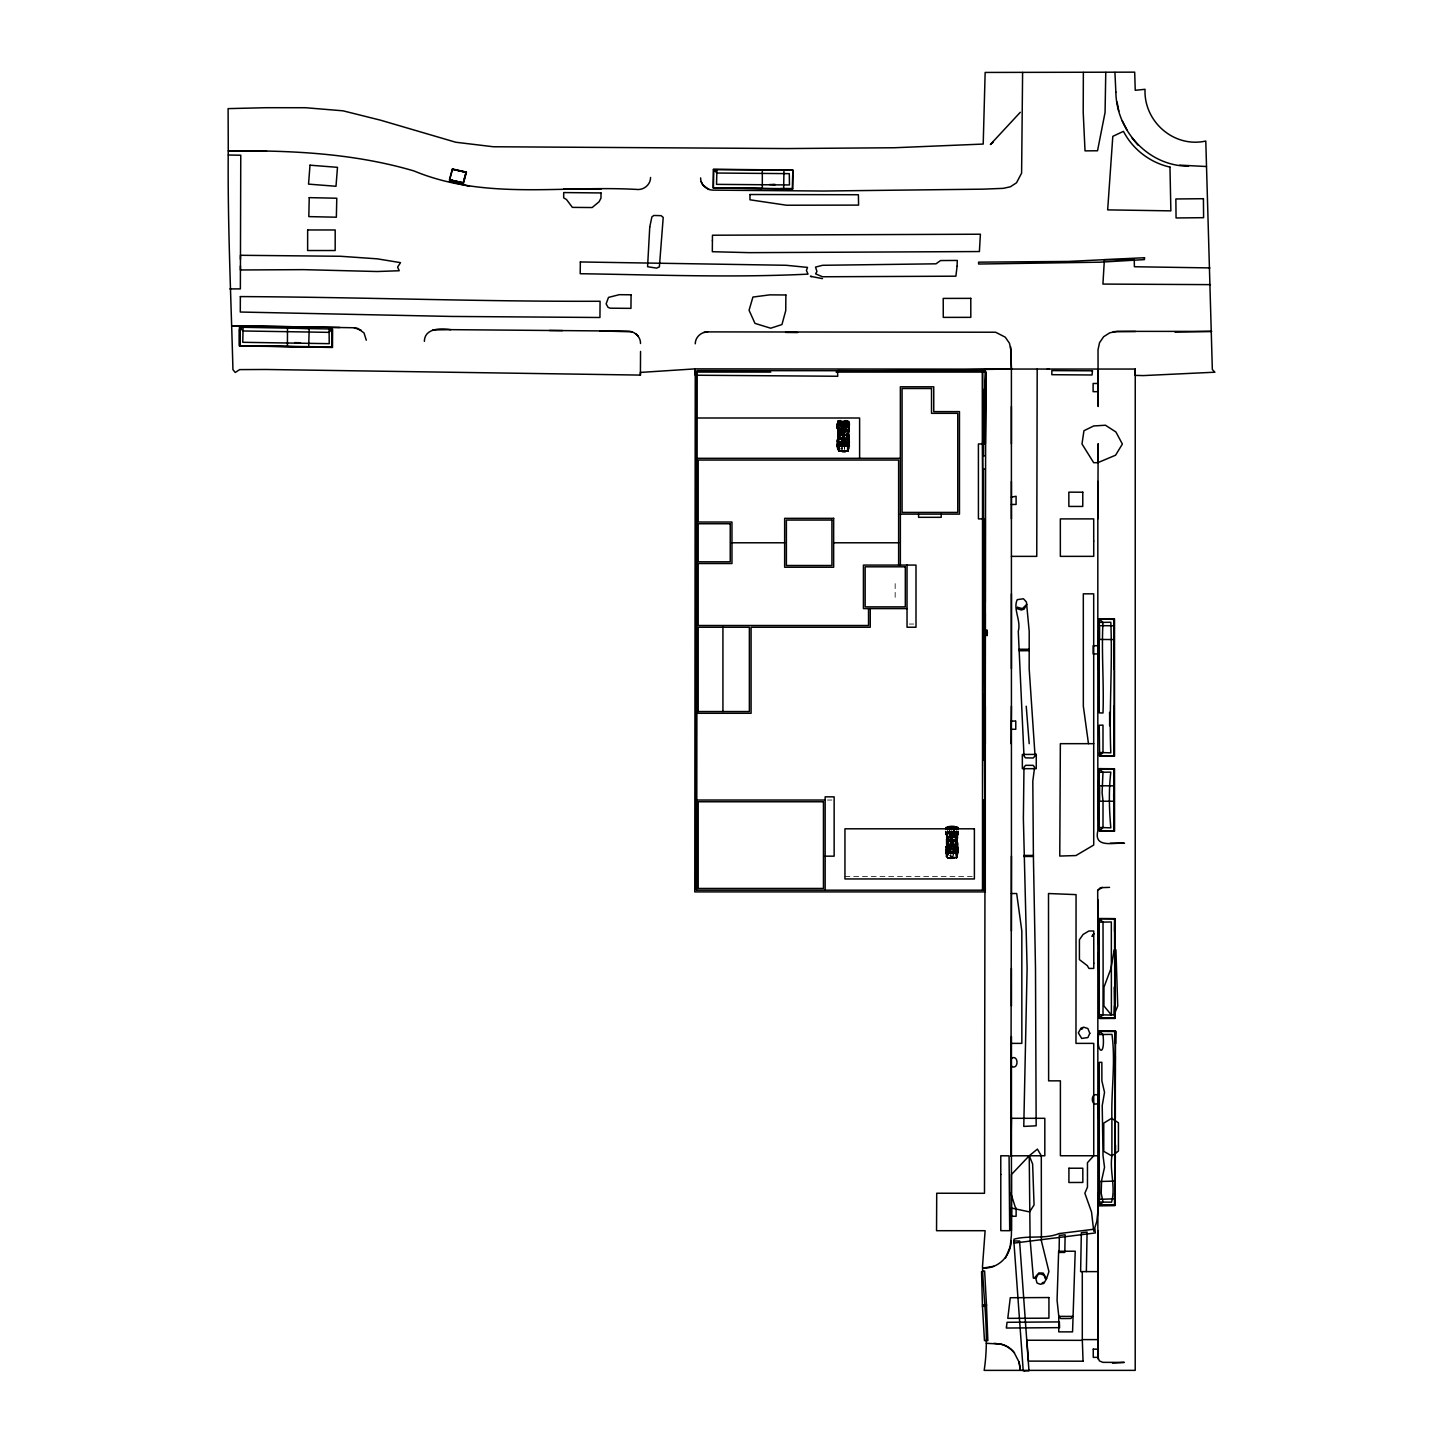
<?xml version="1.0" encoding="UTF-8"?>
<svg xmlns="http://www.w3.org/2000/svg" width="1443" height="1443" viewBox="0 0 1443 1443"><rect width="100%" height="100%" fill="white"/><g stroke="black" fill="none" stroke-linecap="round" stroke-linejoin="round"><path stroke-width="0.75" stroke-dasharray="5 3.75" d="M848.863 444.967L848.015 427.11M848.43 434.523L848.43 431.746L848.286 437.788L848.61 432.251L838.401 433.062L836.76 427.453C833.783 419.534 847.51 421.482 848.322 422.366C854.797 421.176 828.246 424.873 840.475 420.256L840.475 423.214M954.689 858.044C945.49 861.597 945.309 851.55 945.941 845.995L945.995 847.762L946.482 843.794L946.464 849.765L947.131 835.533L947.077 847.384L947.853 845.219L946.247 833.946L947.744 840.692M957.629 833.008L957.809 837.193C954.887 841.431 960.623 857.99 948.069 852.705L948.7 848.628L955.32 848.628L955.951 852.705L948.249 852.687L946.464 838.996L947.131 847.835L948.159 845.309L947.348 828.246M946.464 835.244L947.113 847.762L947.131 837.265L946.211 837.193L946.211 847.366C948.231 846.536 945.508 827.542 946.301 832.34M957.052 837.86L955.879 840.836L948.141 840.89L947.131 837.932C958.368 831.673 959.036 844.191 956.727 852.398L956.817 837.571L958.513 834.018L957.286 832.737L956.096 846.698L956.691 852.651L956.691 848.61L958.17 848.61L958.17 852.651L955.753 852.524L955.158 848.809L948.863 848.809C944.011 855.392 960.605 854.815 955.681 847.943L948.267 847.961L948.267 853.174L948.718 847.961C944.299 855.41 959.721 855.41 955.302 847.961L955.753 853.174L958.495 851.857M957.196 843.632C958.296 833.693 956.078 839.032 956.98 848.159L956.637 849.314L945.778 849.368M838.004 445.22L838.365 428.986L836.814 424.801L839.736 424.765L838.329 440.259C830.627 449.982 849.548 458.928 849.747 445.292M838.094 434.523L837.77 431.764L838.383 434.632M843.361 433.351L843.975 440.133L847.348 440.133L848.52 426.19L849.765 427.453L848.141 431.601L846.77 424.765C854.617 424.765 845.832 435.497 838.78 430.681L838.383 431.601L837.643 427.651M845.075 428.805L841.828 428.769L841.846 424.188L845.309 424.17L845.183 428.878C837.319 433.134 842.946 415.837 841.702 428.86M849.765 424.639L848.322 421.554L838.581 421.464L839.177 440.133L842.532 440.133L842.838 433.676M843.253 442.207L839.952 442.063L839.321 446.14L849.422 446.085L849.729 441.558L848.069 439.195L848.863 427.651M848.123 434.632L849.711 427.471M946.842 841.089C946.662 830.122 947.077 855.591 946.806 838.347M956.871 839.267L947.149 839.628L945.508 831.204L945.67 834.523L947.149 834.523L947.239 831.384L947.149 834.523M954.076 830.735C957.467 835.695 948.736 837.752 950.594 832.286M946.392 845.418L951.28 846.698L951.298 840.259M951.28 846.698L951.46 840.295M946.969 838.852L946.139 839.429L947.546 837.247L956.475 837.247L957.881 839.429L956.871 837.283L946.193 837.211L947.131 837.265L946.518 845.364L947.221 839.339M956.583 851.875L958.296 851.875L958.477 848.123L956.817 845.76L956.889 835.533L958.477 834.036M838.527 445.833C832.557 423.394 855.41 424.855 847.997 445.851L849.043 430.627L848.881 438.852L847.348 439.267L848.394 438.672L848.213 441.558L847.42 433.531L839.068 433.495L839.086 439.339L842.225 438.275L841.972 435.137L839.123 435.137L839.213 437.878L841.467 439.231L838.87 438.275L840.548 438.726C845.382 438.311 835.19 440.728 838.816 440.349C840.295 437.824 837.283 438.113 837.463 440.8C836.038 442.586 840.367 436.002 842.694 438.997L842.532 440.133M847.42 438.654L848.231 440.097L847.672 439.105L838.816 439.087L838.275 441.594L838.221 431.295L848.286 431.295L847.131 434.271L839.537 433.91M838.455 434.884L839.177 439.267M843.253 440.818L843.307 428.751L845.58 426.767L843.091 428.751L843.019 440.8L843.542 428.751L841.503 426.28L843.091 428.751L842.694 430.952L841.395 424.026L845.309 424.17L845.183 428.878M947.293 852.398L946.969 837.86L947.311 848.159L946.482 843.794M947.167 841.089L946.806 844.353M952.452 841.81L952.56 837.138L951.171 837.066L952.001 847.961L952.741 837.247L950.432 836.994L949.981 833.224L952.073 835.317L951.767 847.366L951.839 835.317L954.346 833.332L952.29 835.317L950.143 834.054L948.899 829.022M955.987 845.309L957.629 834.216M838.058 431.782L838.383 437.68M838.491 429.148L838.509 427.11L838.437 438.582L838.599 431.637M838.906 444.498C839.88 444.985 838.545 440.368 846.554 442.063L847.203 446.14L839.483 446.121L837.463 430.627L839.267 439.7M947.239 835.713L947.257 833.675M848.502 425.396L848.358 421.663L848.899 424.422C850.035 418.939 836.471 418.957 837.607 424.422L838.185 421.554L847.925 421.681L847.149 434.072L848.899 430.79L848.52 426.19M837.427 441.287L837.643 443.939L838.112 431.619L836.76 427.453L837.607 429.13M836.76 424.044C839.321 417.424 837.463 426.136 838.383 430.375L838.383 428.968L837.229 441.197L849.693 441.396L847.708 438.582L848.881 430.79L849.548 445.31L847.943 446.085L847.943 442.063L849.422 442.045L849.097 443.795M845.562 441.179L845.814 445.887L840.692 445.887M946.752 851.532L946.139 849.548L947.33 852.633L945.85 852.651L946.392 851.785M957.07 832.07L956.078 832.214L956.871 837.77L955.843 840.566L948.105 840.638L947.185 832.918M954.31 847.744L954.563 852.452L949.44 852.452M956.709 848.159L957.268 832.755M849.007 427.399L847.474 434.253L848.123 441.269L847.708 431.457L846.861 438.943L844.281 438.275L847.636 438.275L847.384 435.137L844.534 435.137L844.606 437.878L846.879 439.231L847.384 435.137L844.534 435.137L844.606 437.878L847.312 437.878M847.257 430.591C825.306 432.629 850.053 427.453 848.123 432.413L848.141 430.681L837.625 430.79L837.77 438.798L837.716 437.283M947.185 845.147L945.995 831.366M957.376 852.975L957.088 858.332L950.883 857.99L950.775 855.446L948.051 855.465L948.033 853.264L947.275 857.954L951.19 857.485L947.275 857.936L945.58 852.542L947.33 857.99L956.673 857.99L958.441 852.542L955.753 852.524L955.14 848.791L948.881 848.791L955.158 848.809L956.637 850.739M956.438 853.282L956.745 857.954L957.286 853.192L946.644 852.975M952.362 839.646L956.871 838.978L956.889 837.247M954.671 857.936L956.673 857.773L957.629 837.355L956.114 840.62L957.755 833.964M847.708 438.528L848.141 430.699L838.383 430.717L847.726 430.681C849.693 439.321 834.234 429.022 839.267 433.982M952.019 835.479L950.089 835.443L950.089 830.573L951.46 837.517L951.875 831.132M837.427 425.793L837.265 424.909M836.85 427.2L838.401 427.958C837.77 424.404 835.407 428.156 839.7 427.092M840.475 420.274L837.337 420.977L838.004 425.378M843.614 426.605C844.029 426.93 842.694 425.667 843.758 424.982M849.656 427.2L848.123 427.958C848.737 424.855 851.406 427.94 846.807 427.092M848.917 429.13L848.141 441.197M946.572 833.405L946.067 832.611L945.67 834.523M946.464 849.999L946.175 850.36M954.346 833.332L952.524 833.856M956.907 847.762L957.683 835.677M958.477 833.765C956.078 834.252 958.549 831.132 958.35 834.523L956.781 833.765M958.026 831.312L958.026 833.639L957.954 832.719M848.231 438.311L847.889 442.748M950.865 844.84L950.739 841.702L950.991 844.84L947.546 846.067L947.564 844.949L956.456 844.949L956.727 847.564L956.799 841.449M839.177 448.791L839.104 447.889L838.599 451.425L837.878 444.336L838.599 451.425L848.015 451.388L848.755 445.472L848.646 444.354L847.943 451.425L838.509 451.425L847.871 451.388L847.907 448.863M838.383 431.259C843.686 437.608 838.708 433.189 838.383 428.968L838.365 441.197L838.491 429.473L840.782 430.681L839.97 429.401M838.329 431.601L837.716 428.679M946.518 852.975L946.446 851.081M952.164 840.277L952.741 846.698L956.096 846.698C953.57 828.931 962.932 843.957 948.141 840.782L947.131 835.551M838.094 438.636L838.563 441.594L838.401 423.214L839.736 424.765L838.185 421.554M841.359 421.464L840.223 421.176L840.836 430.519L848.881 430.79M843.614 426.731L842.351 428.427L844.173 428.445L844.245 426.1L844.155 424.585L842.369 424.603L842.351 428.445L844.173 428.427L844.227 426.118L844.155 424.603L842.369 424.603L842.351 428.427M848.123 432.413L847.979 431.439L847.095 434C828.426 433.964 850.739 434.469 842.748 434.072C844.732 433.477 841.972 433.153 842.928 433.207M957.557 835.244L956.907 838.022L946.861 838.185L945.526 834.036L947.131 836.94L948.484 831.33M956.511 839.357L956.889 837.932L954.436 837.084L949.584 837.084L949.043 831.348M949.801 833.332L951.659 834.613L951.821 833.387M951.659 834.613L951.352 831.817M837.571 443.614L837.084 442.045L838.563 442.063L838.563 446.067L837.084 446.085L838.004 444.967M837.968 445.671C834.577 453.535 844.263 449.891 842.333 451.839M848.141 438.438L847.023 446.103L839.321 446.067L840.097 442.243L846.41 442.243L847.835 443.957L846.139 444.967L847.6 444.498M946.536 852.019L946.626 850.901L947.257 857.99L947.871 857.286M838.509 426.713L840.349 422.438L846.175 422.438C825.216 426.551 854.707 413.925 845.273 426.659M840.439 428.805C839.573 429.942 842.91 428.589 844.804 429.311L846.193 428.463M846.734 424.891L847.366 426.172C846.59 430.609 846.933 422.258 847.708 426.082M949.187 835.371C948.322 836.507 951.677 835.154 953.552 835.876L954.941 835.01M955.482 831.457L956.114 832.737C955.338 837.174 955.681 828.823 956.475 832.647M848.087 426.352L847.925 421.699L839.628 421.572L846.752 421.951L845.057 430.429M843.921 430.681L841.684 430.429L840.097 421.482L846.825 422.077L844.84 430.429M838.383 431.655L838.401 433.062L842.135 432.936L842.171 431.619L843.578 431.619L843.596 432.954L843.578 431.619M947.149 839.537L950.883 839.501L950.919 838.185L952.326 838.185L952.344 839.519L952.326 838.185M837.68 444.282L837.463 443.073M838.203 426.713L838.329 423.557M838.293 441.558L838.816 438.401L847.708 438.401M840.295 424.765L839.682 420.382M838.185 421.771L837.499 420.977L838.203 422.204L848.322 422.186L849.747 423.791L840.133 422.456L841.016 421.14M844.155 428.427L844.137 424.603M849.26 427.074L849.26 424.747C846.211 422.312 848.971 419.516 848.015 426.713M845.923 451.118L847.221 451.118L847.221 446.699L847.257 448.899L847.402 447.961M849.025 425.811L849.242 424.909M848.773 438.636L848.791 437.229L848.755 438.69M848.917 443.849L849.079 441.287M947.005 831.691L947.131 836.94M947.257 833.278L947.293 831.691C948.574 829.941 948.61 836.796 947.889 832.737L948.52 831.457M956.384 857.25C951.424 857.485 958.513 858.585 957.124 855.446L956.763 857.99C952.849 857.575 951.226 858.495 954.671 857.322M957.954 832.395L957.972 831.475L957.449 833.657M956.132 840.602L957.827 837.211L957.737 850.45M957.827 847.853L957.629 851.785M956.438 846.572L956.222 840.818L957.647 837.355M957.214 838.347L956.98 844.876M839.104 438.654L837.95 440.187L838.383 437.319M847.943 421.572C847.113 422.15 846.157 421.807 845.526 421.14C848.863 423.827 844.065 419.48 838.581 421.681L838.419 426.19C835.587 418.686 850.234 420.905 849.097 423.214L848.322 421.554M947.311 848.159C945.85 842.802 947.654 849.025 950.991 844.84L947.618 844.84L948.466 846.013M838.419 426.19L838.581 421.59C847.294 419.372 839.104 424.765 839.754 420.436M843.614 426.064L842.784 425L843.56 425.775M843.506 427.561L842.64 427.886L843.56 427.092M952.362 831.817L952.073 835.317M958.477 848.123C942.856 849.115 946.716 847.077 947.041 846.103M947.997 840.692L950.378 840.746L948.394 840.944L947.546 838.022L948.61 846.121L956.835 845.147M838.545 425.126C835.966 418.56 850.252 422.925 845.129 421.59M839.303 435.245L839.213 437.878L841.9 437.878C845.003 433.748 836.669 435.624 840.548 434.956M950.648 844.444L947.961 844.444L947.871 841.702L947.961 844.444L950.215 845.796L948.628 846.121M956.06 844.444L953.372 844.444L953.282 841.702L953.372 844.444L955.627 845.796L956.132 841.702L956.276 844.84M837.499 421.951L839.988 421.464M842.802 425.595L843.884 426.226M842.928 421.554C826.677 423.593 848.718 419.985 849.025 421.951M838.311 426.966L838.581 421.464M839.068 448.809L841.99 448.899L842.009 450.685M847.853 439.213L845.057 439.231L846.861 438.943M956.98 848.033L956.006 845.003L956.583 846.734M956.98 846.662L956.889 845.201M849.025 437.463L848.773 437.283M957.106 855.428L956.15 858.044L956.168 854.454L956.348 857.557M840.457 421.735L838.004 422.24L840.097 422.528L839.736 420.4L841.684 430.429M848.177 448.791L848.34 451.767C846.572 449.783 848.682 452.705 848.538 445.671M951.099 857.557L950.757 853.264L950.757 857.431C967.243 855.933 944.191 861.94 946.734 853.192M957.773 844.029L957.503 845.255L957.539 843.794M842.297 426.1L842.369 424.603M842.027 450.757L845.923 450.757L838.87 450.721M848.953 428.282L848.141 430.375C848.646 425.649 848.971 421.284 845.724 420.256L845.724 423.214M947.041 848.033L947.239 836.038L949.548 837.247L947.131 837.481L947.185 843.975L947.203 837.571M951.045 832.665L951.117 831.168L951.099 834.992L952.921 835.01L952.903 831.15L952.921 835.01L951.099 834.992L951.117 831.168M955.573 833.657L956.889 836.94L957.07 833.657L955.573 833.657L955.537 831.33M838.726 422.456L838.762 423.394L839.519 421.879M849.043 445.093L848.52 444.967M848.015 450.721L848.358 448.863C846.951 453.787 847.907 449.188 845.869 451.803M837.716 445.977C838.383 454.942 839.88 449.44 840.71 451.046M846.031 422.168L847.889 422.059L840.097 422.528M847.402 451.479L838.365 450.414L838.509 451.388L838.581 446.645L836.814 445.977M948.592 857.503L956.781 857.629L947.113 857.016L949.35 857.936M956.601 858.387L956.096 857.286M837.95 440.187L839.05 438.979M946.716 846.734L948.61 845.508M957.701 850.18L957.629 851.532M843.019 421.284L840.493 422.168M957.791 831.619L957.972 833.495M840.692 450.829L838.347 450.45L839.465 451.064M947.636 857.25L947.257 857.954M840.367 444.967L839.303 443.506C842.135 437.969 852.921 446.825 843.253 446.32M847.167 451.082L840.584 450.793M947.672 851.063L949.115 851.532L947.997 850.919L948.953 848.971L947.582 850.847L950.053 850.811L947.582 850.504L948.953 848.971M838.636 451.388L848.033 451.208L842.117 451.443L842.009 446.699L842.027 448.881M846.698 451.028L845.796 451.046M955.428 857.413L955.807 857.286M956.781 857.322L957.304 852.254M836.85 424.675L838.473 424.693M839.141 425.667L838.203 426.352M843.83 451.226L839.104 450.721L838.672 451.839M946.951 832.07L947.817 833.116L947.528 831.944M949.44 858.387C950.396 856.944 945.58 858.513 948.376 857.557M837.77 445.454L837.878 444.336M847.799 450.956L838.708 451.208L840.584 451.172L839.141 450.974L839.519 441.396M948.033 857.683L947.42 858.405M842.009 450.901L844.498 451.01L838.78 451.118M839.952 442.135C846.031 441.179 850.198 443.921 843.253 445.057L838.636 443.831M952.867 857.593L951.135 858.423M838.617 422.005L840.385 421.861L838.365 422.619M846.338 442.839L847.708 443.939L846.374 442.406M955.086 849.404L956.456 850.504L953.625 850.703L956.438 850.847L955.122 848.971L956.366 850.685M952.777 841.738L952.993 840.836L952.723 842.73C951.821 840.097 952.146 839.718 952.723 842.73L952.993 840.836L952.777 841.738L951.316 840.728L952.127 839.916M847.943 442.063L847.817 445.31M956.691 848.61L958.296 849.386M848.268 448.881L846.554 441.396C850.973 448.845 835.551 448.845 839.97 441.396L839.519 446.608M848.033 424.693L849.656 424.675M954.779 829.04L953.39 836.994L955.086 829.022M954.238 833.206L953.607 836.994M843.073 430.952L843.993 424.08L843.127 424.567L843.127 428.95L845.58 426.767M847.708 431.565L846.662 434.415L839.844 434.397L838.599 431.746L839.664 438.943L841.197 439.069M951.821 837.517L952.759 830.645M846.716 433.928L847.708 431.944M844.083 451.821L844.119 451.046M953.264 855.446L953.246 853.264C953.101 865.71 934.162 849.079 957.088 858.296M947.438 846.734C948.069 848.195 946.716 846.121 946.897 846.752L945.526 848.123M838.149 440.169L838.004 439.357M841.305 434.397L839.79 434.397L838.798 431.457M843.001 427.182L843.884 427.886M949.386 841.089L949.476 839.411M837.625 423.629L837.842 421.879M848.123 431.186C823.376 428.932 852.759 436.075 846.175 422.907M841.377 445.129L841.864 441.774L844.696 441.792L845.147 445.129L841.377 445.129L841.864 441.774M950.125 851.695L950.63 848.34L953.444 848.358L953.895 851.695L950.125 851.695L950.63 848.34M848.286 437.788L848.737 431.764L848.286 437.716M947.871 857.575L952.001 857.503L947.726 857.593M952.236 840.115L951.496 840.62M956.763 833.675L955.861 846.121M839.537 445.923L840.097 442.243M948.863 848.809L948.249 852.669M840.782 434L839.646 434.379L846.662 434.217L846.662 439.556L844.876 439.375L844.75 444.264L847.618 443.939L846.139 444.967M947.185 845.76L946.698 846.752M844.371 430.393L846.103 430.826L843.019 430.248L847.203 431.15L844.426 430.699M953.985 837.283L951.767 836.868L955.302 837.481M954.545 858.423L954.526 857.395L950.775 857.322M845.688 430.375L846.175 421.861L847.402 421.41M947.384 850.739L948.051 850.071M949.422 857.557L947.762 857.413M841.107 430.898L842.712 430.573L839.628 430.699L842.766 430.627L843.253 441.396L843.794 430.573L841.107 430.898L843.794 430.663M846.77 420.49C845.219 422.673 850.991 421.627 848.917 424.404M849.278 441.197L848.105 423.015L846.77 424.765L848.52 421.915M958.08 847.654L957.016 831.691M842.171 451.19L844.389 451.262M846.031 420.274C849.873 421.843 849.981 421.843 846.031 420.256L846.031 423.214M843.253 430.303L848.123 431.259L847.131 434.163M849.53 442.911L836.994 442.911M945.742 851.785L947.438 851.875M848.61 421.987L846.59 421.735M953.011 857.539L951.442 857.864M838.798 426.082L839.772 424.891L839.772 427.777L838.798 426.082L839.772 424.891M846.987 421.879L838.654 422.132L843.253 421.122L846.662 421.789L847.744 423.394L847.059 422.023M847.42 433.531L848.105 431.655M947.564 838.239C950.775 842.243 950.739 843.019 947.221 837.788L955.771 837.102L956.871 838.636M946.518 845.255L946.5 844.047M952.019 840.782L952.723 840.8M947.33 853.21C942.225 860.208 956.853 856.998 952.001 857.9M842.135 432.936L842.171 431.619M950.883 839.501L950.919 838.185M947.798 857.557L946.716 852.236M839.032 450.992L847.456 451.064M838.473 451.172L837.986 446.627L848.52 446.627M947.221 857.665L947.077 855.392M848.286 425.938L847.366 425.667M947.817 833.116L946.951 832.918M956.889 836.94L957.827 835.01M848.213 422.222L848.971 420.923L848.845 423.16M847.366 434.054L848.394 431.637M839.05 422.817L837.625 423.214M847.348 440.133L847.113 439.159M951.532 839.862L952.524 840.042M839.97 444.047L836.778 444.318M948.718 850.612L945.526 850.883M842.604 431.619L843.253 430.375L848.123 431.367M951.352 838.185L952.001 836.94L956.799 837.788L951.767 836.814L954.851 837.427M843.957 431.998L843.614 433.08L843.957 431.998L848.123 432.07M950.973 839.267L952.723 838.563M846.211 421.699L847.853 422.132M839.628 421.879L838.654 422.132L840.259 421.843M841.341 428.878L841.341 424.008L841.341 428.878L845.003 428.264L841.413 428.264M949.927 830.807L950.161 835.335L950.125 832.16M838.365 440.764C837.752 436.111 848.827 439.574 846.662 438.744M838.347 440.674L838.852 439.52M843.307 428.751L842.297 426.713M839.573 434.271L841.449 434.163M956.348 851.063L954.905 851.532L956.456 850.504M847.636 438.275L846.644 439.556M844.75 444.264L843.253 442.622L841.756 444.264L839.303 443.506M847.672 439.953L848.863 439.393L847.708 438.997M839.664 430.645L841.9 430.429L839.844 422.474M953.516 850.829L952.001 849.187L950.504 850.089L952.001 851.623C954.743 848.809 952.524 846.139 956.402 844.84L953.029 844.84L953.877 846.013M837.68 423.088L837.247 423.43M950.937 843.722L947.672 843.722L949.945 845.634M956.348 843.722L953.083 843.722C954.184 846.319 958.874 846.59 956.835 845.76M838.816 443.939L840.187 442.406M838.69 442.821L837.427 442.929L837.427 445.256L838.69 445.31L836.958 445.31M840.548 438.365L838.599 438.888L838.275 441.612L838.654 439.808M841.99 443.795L843.253 442.622M950.504 850.089L952.001 849.187M950.504 850.829L952.001 851.623M952.29 835.317L951.821 834.397M948.394 840.746L955.41 841.161M955.861 845.724L956.583 846.338M956.222 845.941L947.979 845.923M843.253 445.057L844.534 444.029M952.001 851.442L953.282 850.594M947.546 832.647L948.538 831.745M839.231 444.354L840.241 442.839M947.997 850.919L948.989 849.404M949.999 850.703L950.197 845.923L950.396 850.703M837.716 438.852L839.177 440.133M846.374 444.967L847.546 444.029M955.122 851.532L956.258 850.45L954.905 851.532M843.253 442.839L844.227 443.434M952.001 849.404L952.975 849.999M846.085 422.114L845.526 421.14M838.87 438.275L840.151 439.52M948.773 846.193L949.71 846.085M954.184 846.193L955.627 845.796L953.156 844.84M955.591 833.26L954.436 837.084L954.977 831.33M845.273 439.556C847.672 438.834 849.368 439.736 846.662 439.159M839.014 443.885L840.151 444.967M953.805 845.796L954.31 846.085M948.899 851.532L947.925 850.36M947.726 844.84L950.215 845.796M843.884 427.074L843.073 427.002M843.433 427.831L842.856 427.092M956.096 845.796L955.41 845.508M849.693 445.977L846.987 445.959L846.41 442.243M841.467 423.033L845.039 423.033L841.413 423.015L842.279 423.304C838.852 422.168 847.835 423.033 844.191 423.015M958.441 852.524L957.503 852.975L957.394 850.919L957.485 852.019M848.123 439.321L849.693 441.396M846.211 428.914L840.421 429.256M954.959 835.479L949.169 835.822M848.809 428.679L848.195 430.429M956.925 846.825L957.124 845.778L958.441 847.961L957.322 846.752M947.636 846.049L947.221 848.25M843.596 421.266L846.716 421.771L839.249 421.428M953.12 836.958C941.792 838.672 951.532 836.092 956.889 837.932C939.97 837.571 947.366 836.669 956.006 837.156M839.844 434.415L840.728 432.846L839.664 434.415M838.437 431.06L840.62 430.573M841.197 430.844L842.333 430.627M950.648 837.283L951.442 840.71M848.159 440.259L848.502 439.357M844.714 435.245L845.959 434.956M948.051 841.81L950.558 841.81L947.871 841.702L949.314 841.522M953.462 841.81L955.969 841.81L953.282 841.702L954.707 841.522M845.057 439.231L845.959 438.365M948.394 845.796L948.899 846.085M947.131 837.752L952.001 836.796L956.889 837.752M953.751 830.645L954.076 835.335L950.089 835.443M955.879 840.728L948.304 840.602C967.838 838.852 945.67 843.379 947.293 838.004M955.753 840.674L947.835 840.06M848.033 443.037L849.097 442.875L849.097 445.202L848.033 445.093M956.799 849.602L957.845 849.44L957.845 851.767L956.799 851.641M842.189 437.157L838.924 437.157L840.548 439.195M847.6 437.157L844.335 437.157L845.959 439.195M841.233 439.556L840.024 439.628M948.61 840.782L955.41 840.782L955.41 846.121L954.039 846.121M839.267 430.591L841.558 430.303M948.015 837.156L950.306 836.868L949.765 833.206M948.43 837.283L952.669 837.247L949.855 837.463C955.086 836.814 944.065 837.373 950.648 836.994L949.187 829.04M956.475 845.273L955.41 845.309M844.408 451.028L843.253 451.37M955.951 852.633L948.069 852.633M952.001 835.046L952.903 831.168M843.921 431.619L843.253 430.375L840.836 430.519L839.682 426.695M949.169 839.375L949.296 840.421M838.491 429.743L839.97 429.671M947.239 836.309L949.368 837.138M843.325 421.212L837.914 421.572L840.782 421.374L840.8 420.256L840.8 423.214M848.43 432.702L848.141 438.852L848.141 437.319M955.32 848.7L948.7 848.7M952.019 835.443L953.751 834.83L950.161 834.83M839.393 434.217L846.969 433.928M841.63 439.375L841.251 444.137M952.001 857.593L953.246 857.575M841.467 422.781L845.093 422.691M840.403 424.098L846.139 424.098M842.207 432.702L843.524 432.702M843.415 433.712L843.415 435.299M839.844 434.596L846.662 434.596M847.708 438.834L838.816 438.834L839.844 438.744M846.662 439.375L839.844 439.556L840.728 433.91M847.348 440.963L839.177 440.963M836.778 443.308L839.519 443.308M846.987 443.308L849.747 443.308M840.692 445.129L840.962 441.161M909.27 624.043L913.762 624.043M827.416 800.035L831.889 800.035M948.448 833.657L945.544 833.765M956.475 835.713L954.653 835.695L954.653 836.76L956.475 836.742L956.475 835.695M949.007 833.675L949.566 836.94L956.475 836.76M956.456 845.58L947.564 845.652L948.61 845.309M956.871 845.887L947.564 845.778L948.61 845.724M945.526 849.873L948.267 849.873M955.753 849.873L958.495 849.873M949.44 851.695L949.71 847.726M844.949 876.55L972.149 876.55M947.348 845.345L951.46 845.562M947.925 847.528L952.001 847.528M838.094 432.702L843.614 432.666M947.149 839.213L952.362 839.231M847.979 425.126L846.211 424.765M955.555 831.691L956.727 831.691L956.763 833.278M847.113 438.744L848.051 441.684L847.456 439.754M844.534 430.681L846.103 430.844M845.075 439.357L845.273 444.137L844.281 438.275M839.844 439.159L838.798 439.087M843.902 434.361L842.622 434.145L843.902 434.379M954.707 841.612L956.132 841.702M949.314 841.612L950.739 841.702M947.925 846.698L947.979 845.508M953.426 832.286L953.823 835.371M838.311 424.927L837.247 424.801L837.247 427.128M844.642 441.774L845.111 445.129M953.444 848.358L953.859 851.695M845.959 435.046L847.203 435.245M840.548 435.046L841.792 435.245M837.499 427.399L838.383 430.916M848.628 422.601L846.013 420.941M841.035 426.767L842.081 427.038M841.99 444.029L843.253 444.877M846.987 421.428C849.26 421.807 847.113 424.603 847.059 421.645L847.744 423.394L848.015 422.204M838.581 446.645L838.852 448.881M836.832 445.959L837.734 445.959M847.961 441.594L847.239 439.7M837.752 437.482L837.698 438.311M956.222 845.544L956.402 845.724M849.765 423.755L848.538 422.727L849.765 423.755L849.584 427.958M947.726 850.54L949.115 851.532M848.646 440.494L849.35 441.089M957.412 847.059L958.098 847.654M848.177 440.151L848.159 440.674M837.625 430.79L838.996 434.127M952.669 838.185L952.001 836.94L952.001 847.961M837.553 428.282L838.383 430.375M953.913 850.576L953.823 845.923M847.023 446.103L846.933 441.378M946.464 849.765L946.175 847.853M848.628 444.336L848.737 445.454M838.473 439.917L838.437 438.888M956.673 828.264L956.835 832.918M946.247 849.873L946.175 850.901M848.304 426.713L848.177 423.358M947.131 837.247L947.149 838.221M948.033 853.264L948.051 855.428M844.498 448.881L844.498 446.699L844.389 451.443M838.383 430.717L838.401 432.972M848.105 434.523L848.123 437.265M848.069 437.391L848.051 433.495M952.741 840.259L952.741 846.698M843.975 433.694L843.975 440.133M958.513 831.204L958.35 834.523M958.17 848.61L958.17 852.651M956.871 831.258L956.871 834.523M956.745 831.384L956.745 833.765M956.475 838.022L956.475 846.067M955.753 847.961L955.753 853.174M954.707 844.931L954.707 845.851M954.689 847.961L954.689 852.903M953.57 830.537L953.57 835.425M951.28 830.645L951.28 835.425M950.468 832.16L950.468 835.425M949.314 844.931L949.314 845.851M949.332 847.961L949.332 852.903M947.33 848.61L947.33 852.633M945.85 848.61L945.85 852.651M895.165 583.621L895.165 599.855M849.422 442.045L849.422 446.085M848.123 423.935L848.123 427.958M847.402 447.853L847.42 451.515M846.987 441.396L846.987 446.608M845.941 441.396L845.941 446.338M843.253 430.375L843.253 441.396M842.514 424.08L842.514 428.86M842.532 430.681L842.532 433.694M841.756 443.524L841.431 439.357M840.584 441.396L840.584 446.338M839.104 447.853L839.104 451.515M838.401 423.935L838.401 427.958M838.563 442.063L838.563 446.067M836.922 423.935L836.922 427.958M837.084 442.045L837.084 446.085M839.285 446.699L839.267 448.899L839.285 446.699M955.987 853.264L955.969 855.428L955.987 853.264M837.193 439.43L836.778 441.558L837.174 439.43M947.853 854.545L947.853 854.454M844.101 434.433L843.975 436.165L844.101 434.451M947.275 847.564L947.275 847.474M847.528 422.673L847.564 422.673M953.264 837.229L954.653 837.463L953.264 837.229M846.139 423.881L840.403 424.296L846.139 423.881M847.708 429.13L845.905 429.148L845.905 430.194L847.708 430.194L847.708 429.13M951.244 841.738L951.027 840.836L951.298 842.73L951.027 840.836L951.298 842.73L951.244 841.738M842.496 435.173L842.279 434.271L842.55 436.165L842.279 434.271L842.55 436.165L842.496 435.173"/><path stroke-width="1.5" d="M982.503 890.187L982.521 372.078L985.731 372.078L982.575 443.975L985.28 890.187L696.482 890.187L696.969 370.58L984.829 370.851L984.829 369.137L695.255 368.867L640.421 372.42L640.403 375.09L265.963 369.48L239.664 369.606L235.263 372.474L232.936 369.661C231.024 296.14 227.507 222.727 228.265 149.116L228.102 108.622L266.36 107.702L305.447 107.72L343.019 110.822L380.591 120.202L455.754 142.244L493.326 146.753L786.561 148.557L894.281 147.745L983.206 144.066L985.154 72.439L1134.685 72.15L1135.244 90.296L1145.039 89.304C1143.614 121.338 1173.736 148.178 1205.789 141.035L1212.336 369.516L1214.898 372.204L1143.235 375.595L1135.244 375.378L1135.262 369.047L985.28 369.047L985.28 443.975L982.575 443.975L982.521 372.078L836.11 372.078M983.567 890.187L983.567 800.035L985.28 800.035M985.316 636.183L985.28 891.9L694.768 891.9L695.255 368.867L695.255 375.216L837.752 376.262L837.499 370.598C895.003 370.977 952.127 369.949 1009.631 369.047M1011.399 497.15L1011.399 504.473L1016.088 504.455L1016.088 496.266L1011.399 497.15L1011.399 481.439M1011.399 443.975L1011.399 406.511M1005.356 1258.332L1010.208 1246.662L1011.417 1235.118L1011.453 1036.543M1011.435 968.451L1011.453 1005.915M1011.435 930.988L1011.399 369.047L1011.002 350.288L1009.451 343.2L1005.23 337.157L995.616 332.233L707.629 331.89C701.19 331.872 695.237 337.211 695.255 343.795M1011.417 668.74L1011.417 593.831M1016.125 1208.08L1016.125 1216.269L1011.435 1216.269L1011.453 1208.044L1029.58 1211.922L1034.054 1204.977L1032.629 1163.996L1029.238 1155.771L1010.84 1155.825L1011.435 856.06M1029.184 650.667L1029.202 631.294L1026.424 602.002L1023.43 598.755L1017.243 599.657C1012.77 609.144 1021.337 620.598 1018.271 631.294L1023.989 755.879L1025.468 757.864L1033.278 758.008L1035.046 755.861L1029.184 668.776L1029.184 650.667L1019.173 650.775M1088.473 743.668L1083.332 706.204L1083.314 593.831L1093.686 593.831L1093.722 845.039L1075.919 855.555L1059.775 856.06L1060.352 743.668L1093.758 743.668M1112.499 1363.13L1124.295 1362.39L1102.939 1362.354L1099.404 1360.911L1097.907 1357.394L1097.852 1193.217M1098.303 1359.306L1097.87 1230.681M1097.852 1118.289L1097.852 1095.237C1090.475 1091.341 1090.511 1107.394 1097.889 1103.444L1097.889 1102.578M1097.834 944.227L1097.69 890.385L1100.396 887.698L1109.559 887.355M1097.816 668.74L1097.816 481.421M1097.798 369.047L1098.159 406.475L1098.015 349.873L1099.512 342.767L1103.661 336.688L1109.811 332.81L1116.972 331.367L1211.741 331.403L1175.035 332.088M1097.834 899.638L1097.852 1211.958L1096.824 1221.319L1093.74 1231.204L1091.521 1211.958L1084.865 1193.235L1087.463 1187.12L1087.463 1162.679L1093.74 1155.753L1093.722 1043.379L1075.973 1043.379L1076.063 894.624L1048.502 893.524L1048.628 1080.843L1060.389 1080.843L1060.389 1155.753L1097.852 1155.753M1101.207 830.627L1114.267 830.934L1114.249 769.011L1114.267 830.934L1110.226 830.897M1113.834 639.556L1099.566 639.447L1099.566 625.649L1114.014 625.775L1114.014 668.831L1114.249 619.155L1114.249 668.831M1114.249 743.758L1114.249 656.601M1114.519 919.083L1114.844 1018.199L1099.602 1018.127L1099.602 1014.754L1111.399 1015.096L1111.326 921.969L1099.584 922.149L1099.584 918.506L1115.024 918.614L1115.114 1018.451L1099.602 1018.397L1114.844 1018.199L1114.772 918.866L1099.584 918.776L1101.207 918.993M1115.078 1068.722L1114.79 1193.379L1115.331 1056.276M1115.006 1137.084L1115.024 1153.751L1111.597 1155.807L1103.751 1151.334L1103.769 1123.087L1111.615 1118.343L1118.433 1122.78L1118.433 1151.027L1115.024 1153.751M1115.692 1043.487L1115.673 1031.042L1099.602 1030.879L1115.421 1031.294L1115.168 1106.186M1115.168 1043.487L1115.421 1031.294L1114.916 1205.554L1099.62 1205.699L1099.62 1202.055L1111.561 1202.163C1115.836 1186.777 1109.541 1171.355 1111.904 1155.933L1111.904 1118.469C1111.11 1090.385 1115.71 1062.517 1111.976 1034.397L1099.602 1034.523L1099.602 1031.132M239.466 329.275L239.412 345.995L332.251 347.186L332.413 329.022L329.094 328.932L329.22 343.668L242.767 342.298L243.091 327.561L239.466 327.543L239.664 345.725L239.7 329.275M1011.453 1065.439L1011.453 1066.413C1018.848 1070.363 1018.848 1054.256 1011.453 1058.206L1011.453 1059.09M239.736 327.543L239.664 345.725L331.98 346.951M240.44 265.927L240.422 269.967L303.517 269.643L377.164 271.518L399.224 270.743L397.601 267.081L400.505 262.644L377.272 258.838L340.566 256.277L240.476 255.285L240.458 259.361M287.41 346.031L287.5 328.084L303.12 328.337L309.199 328.481L308.694 346.41M1037.192 369.047L1036.759 556.367L1011.417 556.367M1083.35 72.457L1083.206 112.301L1085.028 150.866L1097.528 150.775L1105.067 112.446L1105.771 72.421M1114.79 1013.13L1117.73 1006.005L1115.944 949.801L1114.194 949.783L1110.984 968.487L1103.967 987.174L1103.913 1005.915L1111.254 1014.826L1114.429 1014.844L1114.826 1005.987M640.403 375.09L640.548 351.425M1115.493 1153.083L1115.529 1145.075M985.316 601.947L985.298 518.903L978.426 518.885L978.408 443.957L985.28 443.975L985.785 372.078L982.521 372.078M332.034 346.951L332.179 330.645M713.798 169.607L713.419 187.77L792.568 188.762L780.41 188.672L792.279 188.528L792.874 170.076L792.802 189.051L713.167 188.041L713.293 169.607L792.874 170.076L713.455 169.264L716.9 173.034L789.303 173.647L789.465 184.957L716.54 184.361L716.918 169.625M957.376 829.166C955.013 827.272 956.565 827.939 946.644 829.166M1011.092 743.704L1011.417 706.222M1099.566 619.047L1099.566 622.438L1110.803 622.258C1112.607 665.512 1109 709.343 1110.803 752.849L1099.584 752.506L1099.584 756.15L1114.519 756.204L1114.519 618.903L1099.566 618.794L1114.014 619.444M958.134 829.527L957.647 827.308L949.548 826.785L949.53 827.975L957.791 828.48M1115.205 1168.848L1115.349 1155.933M946.608 828.444L952.001 827.687L957.539 829.13L952.001 827.488L946.716 828.823L951.767 827.849M1114.483 1198.826L1099.602 1199.331L1099.602 1181.51L1114.844 1181.077L1114.645 1205.302L1099.62 1205.428M1022.6 72.457L1021.608 173.124L1016.503 182.792L1010.407 186.778L1003.282 188.348L983.044 189.159L823.195 191.035L712.842 190.133C706.367 189.989 700.522 184.524 700.613 177.922M1114.555 1193.379L1114.645 1205.302L1101.243 1205.212M783.657 188.456L783.964 170.184M986.994 635.75L987.21 634.018L985.353 634.054M985.587 633.91C988.942 636.904 985.316 628.841 986.507 634.649M987.102 630.122C985.605 632.377 987.734 634.523 985.785 632.413C985.84 636.453 988.221 628.535 986.759 634.469C983.459 633.657 989.249 634.83 986.128 634.253C984.126 633.062 987.246 630.375 987.481 632.918M1086.363 1271.608L1087.084 1232.033L1081.33 1232.755L1080.627 1271.608L1097.87 1271.626M1097.834 518.885L1098.159 443.939M986.976 634.667C986.886 633.675 985.028 631.547 987.21 632.918M1097.762 462.698L1115.565 455.212L1122.383 444.065L1115.908 431.98L1105.428 425.234L1093.686 425.956L1083.946 430.736L1081.997 443.975L1093.686 462.698L1097.762 462.698L1098.141 443.939M1113.924 785.84L1099.584 785.75L1099.584 801.208L1113.978 801.244L1114.014 781.222M956.024 828.859L948.448 828.643L957.449 828.697M957.467 829.094C950.648 827.037 943.361 828.895 955.086 828.336C959.18 828.913 956.763 827.254 957.683 827.561M1113.924 644.354L1114.249 631.367M1113.924 719.263L1114.249 706.294M986.561 634L986.092 631.872M987.138 633.621C984.126 631.294 989.898 632.954 985.767 634.523M986.796 633.657C985.353 633.693 986.759 632.539 986.778 633.711M950.071 828.066L948.574 828.679L950.071 828.011M1010.84 1155.825L1011.453 1118.307L1044.822 1118.307L1044.822 1155.771L1029.238 1155.771L1011.471 1174.494L1011.471 1230.717M955.645 828.138L956.168 828.859M985.298 443.975L985.731 372.078L984.487 1193.307L936.723 1193.235L936.543 1230.699L985.118 1230.699L982.503 1266.395C983.459 1300.883 989.501 1336.254 984.162 1370.381L1135.208 1370.363L1135.244 372.799M946.554 829.094L952.001 827.831L956.637 828.48M957.358 828.553L946.572 828.697M956.673 828.246L947.348 828.264L948.845 829.094L948.43 826.947L948.899 828.354L946.572 828.805L952.001 827.687L956.691 828.138L947.402 828.697L956.24 828.967M986.778 632.864L986.868 633.062M986.453 633.621L985.497 633.098L986.904 633.369M986.164 631.836L987.12 633.188M985.894 633.116L986.579 632.792M946.879 828.931L949.241 828.733M955.158 828.156C949.62 829.509 954.941 826.28 949.007 828.733M985.822 632.232L987.246 632.268L985.713 632.088M986.633 632.16L986.958 634.415M650.559 177.471C650.631 184.073 644.75 189.466 638.293 189.52C563.401 185.011 485.515 200.685 414.015 170.959C353.751 153.211 290.71 150.27 228.265 150.884L266.576 151.208M424.368 341.342C424.621 327.922 441.287 328.12 450.775 329.653L628.445 331.15C634.902 331.421 640.692 336.904 640.53 343.506M986.543 630.735L986.615 630.212M1011.11 1240.583C1010.948 1255.987 998.502 1268.794 982.755 1268.126L993.65 1266.323M986.705 633.693L985.497 633.657M449.693 179.834L463.185 182.882L466.125 172.276L452.507 169.228L449.675 179.834L463.293 183.081L449.675 179.834L463.293 183.081L456.728 181.529M463.167 182.864L466.107 172.294L459.127 170.743M954.923 829.472L954.923 828.426L957.322 828.3M986.164 634.343L987.228 632.449M955.735 828.444L954.941 828.661M948.628 828.553L954.923 828.967M955.212 828.444L951.947 828.138M947.366 828.751L948.376 828.138M946.806 828.823L949.133 828.643M946.247 828.516L949.223 827.795M956.655 829.058L955.735 827.993M948.43 827.073L948.736 828.444L951.659 828.192M948.015 828.589L947.582 829.328M1097.69 890.385L1102.308 887.337M1114.014 769.299L1099.584 768.65L1114.519 768.758L1114.537 831.186L1099.584 831.132L1099.584 827.488L1110.821 827.831C1109.162 809.072 1108.657 790.8 1110.803 772.113L1099.584 772.294L1099.584 768.903M1114.772 918.866L1114.519 931.06M953.877 828.138L955.122 828.408L953.823 828.138M1020.291 112.283L990.367 144.516L993.073 142.298M1099.584 755.681L1099.241 725.234L1102.993 725.126L1102.993 752.506L1099.584 755.681L1114.249 755.97L1114.014 706.294L1114.014 755.681M946.987 828.787C945.219 825.306 947.438 831.276 949.187 828.354C945.436 828.426 946.698 827.308 947.113 829.184M466.107 172.294L452.651 169.462M1081.33 1029.292L1082.683 1028.588M1042.225 1282.935L1043.56 1282.232M954.274 827.705L954.995 827.939M982.467 1306.564L986.507 1305.482L984.631 1270.994L981.547 1271.644L982.467 1306.564L984.469 1340.565L987.842 1340.655L986.471 1304.761L982.394 1305.013M947.348 828.029L948.285 827.993M947.384 828.589L948.881 828.571M949.548 826.821L946.067 827.524L945.886 829.527C945.688 825.143 958.35 825.18 958.116 829.527M703.895 332.413L707.647 331.89M432.864 329.924L450.775 329.671M985.316 706.222L985.316 743.686M1113.22 331.656L1135.515 331.493M1101.334 1018.145L1114.591 1017.91L1114.194 987.246M1110.37 843.217L1124.494 843.289C1114.465 842.171 1093.433 848.845 1097.834 830.879L1097.816 631.276M1210.479 284.632L1102.921 284.073L1104.382 259.668L1134.252 259.74L1134.396 266.739L1209.937 267.911M229.888 288.925L240.368 288.889L240.765 155.231L228.301 155.014M1047.275 369.047L1049.332 369.047M770.796 372.078L696.482 372.078L696.482 890.187M985.28 389.538L983.567 389.538L983.567 455.808L985.28 455.808M696.482 418.001L859.613 418.001L859.613 458.315M696.482 458.315L900.36 458.315M985.28 469.083L983.567 469.083L983.567 627.236L985.28 627.236M900.36 514.123L959.469 514.123L959.469 411.616L933.747 411.616L933.747 386.796L900.36 386.796L900.36 565.079M731.962 542.784L784.649 542.784M833.657 542.784L898.628 542.784M907.034 608.603L863.419 608.603L863.419 565.079L915.998 565.079L915.998 627.236L907.034 627.236L907.034 565.079M985.28 640.512L983.567 640.512L983.567 654.022L985.28 654.022M1097.816 653.913L1093.127 653.913L1093.145 645.724L1097.816 645.724L1097.816 646.68M985.28 693.849L983.567 693.849L983.567 760.227L985.28 760.227M696.482 711.543L749.368 711.543L749.368 627.236L698.196 627.236L698.196 711.543M696.482 713.275L751.081 713.275L751.081 627.236L870.237 627.236L870.237 608.603M1015.223 721.067L1011.092 721.067L1011.092 729.274L1015.782 729.274L1015.782 721.067M696.482 800.035L825.162 800.035M825.162 856.168L834.144 856.168L834.144 796.843L825.162 796.843L825.162 890.187M1011.381 893.524L1016.684 893.524L1021.824 930.988L1021.842 1043.379L1011.453 1043.379M986.29 1343.325L1000.739 1344.046A23.936 23.936 0 0 1 1014.501 1352.885M1023.935 856.475L1033.404 856.475L1035.497 968.451L1036.164 1125.811L1023.772 1126.424L1027.109 968.451L1023.376 818.614L1023.971 767.315L1025.558 765.313L1033.152 765.349L1034.613 767.243L1032.809 781.132L1033.404 856.475M1097.87 1339.609L1082.304 1339.609L1082.286 1271.608M1011.399 369.047L1010.587 346.681M1033.386 855.465L1023.917 855.428M563.726 188.997L601.028 189.195M1019.101 649.224L1029.184 649.278M772.546 184.56L775.288 184.578L769.588 184.524M743.145 188.293L761.904 188.492M785.587 332.431L797.618 332.539M549.422 330.483L562.572 330.591M599.855 330.898L632.178 331.836M1101.225 1031.384L1115.168 1031.511M265.837 346.194L332.503 347.474L332.431 329.022M1179.761 165.133L1206.42 166.522M339.917 327.489L232.179 325.757L354.148 327.759L357.864 328.445L364.033 332.972L366.288 340.205M985.316 818.596L983.477 818.434L983.477 855.897L985.316 856.06M1188.527 166.179C1148.628 166.198 1116.503 131.187 1115.854 92.081M994.227 1343.325L1000.594 1344.155A23.99 23.99 0 0 1 1014.357 1352.993L1018.92 1361.813L1020.472 1370.201L1019.065 1361.705M354.148 327.759L361.219 330.267M822.456 278.625L810.371 276.298L811.796 276.569M449.404 181.457L469.462 186.309M709.072 189.52L702.867 185.083L701.172 181.674M635.533 333.64L638.347 336.327M1131.709 137.518L1137.95 145.076M956.33 829.292L955.807 828.21M957.773 828.516L954.49 827.939L954.472 826.821M1122.347 120.941L1126.857 129.708M1010.84 1193.289L1015.583 1208.098M987.283 631.818L987.174 631.078M1117.08 102.002L1118.812 111.129M1115.854 92.099L1114.934 72.403M1026.226 706.204L1029.184 743.668M1109.974 719.299L1109.631 712.355L1109.631 725.811M1113.743 794.011L1114.267 818.704M1113.671 793.993L1114.032 830.717M1115.349 1118.469L1115.313 1068.704M1097.834 953.426L1097.889 968.451M762.319 188.257L762.319 170.003M1135.244 369.047L1135.262 372.871M1114.429 1005.969L1114.429 1014.844M1097.816 781.132L1097.834 818.65M1097.889 1095.255L1097.889 1096.211M1011.399 504.491L1011.417 518.903M985.316 613.293L985.316 631.294M954.797 826.839L954.797 827.831M949.223 826.839L949.223 827.831M941.215 514.123L941.215 517.316L918.596 517.316L918.596 514.123M898.628 565.079L898.628 460.046L698.196 460.046L698.196 522.023L731.962 522.023L731.962 563.528L698.196 563.528L698.196 625.504L868.524 625.504L868.524 608.603M722.925 627.236L722.925 711.543M307.648 229.96L307.63 250.523L335.173 250.523L335.191 229.978L307.648 229.96M957.088 266.252L955.879 276.19L822.474 276.767L815.62 273.845L816.936 271.41L815.511 267.099L822.564 265.296L936.02 263.816L940.565 260.552L957.286 260.443L957.088 266.252M1000.793 1174.44L1000.793 1230.663L1009.703 1230.699L1009.072 1155.825L1000.775 1155.771L1000.793 1174.44M1029.238 1155.753L1030.086 1239.158L1033.35 1278.119L1036.128 1278.245L1037.697 1274.854L1039.97 1273.754L1043.992 1275.089L1045.345 1278.769L1046.572 1278.678L1048.935 1271.608L1041.395 1240.854L1041.305 1155.771L1037.409 1149.115L1029.238 1155.753M1048.935 1297.546L1048.935 1318.18L1007.791 1318.343L1010.28 1297.726L1048.935 1297.546M1058.765 1316.395L1058.765 1331.871L1072.564 1331.871L1075.215 1251.207L1058.639 1251.297L1057.07 1300.269L1058.801 1316.449L1060.713 1318.559L1070.904 1318.505L1072.582 1316.377L1058.765 1316.395M1093.253 1349.169L1093.253 1357.358L1097.925 1357.358L1097.925 1349.169L1093.253 1349.169M1093.722 541.053L1093.722 556.349L1060.352 556.367L1060.334 518.903L1093.704 518.885L1093.722 541.053M1097.798 383.441L1097.798 391.684L1093.109 391.666L1093.109 383.477L1097.798 383.477M1099.277 1193.217L1099.277 1205.554L1103.029 1202.055L1101.189 1193.307L1101.586 1180.518L1104.526 1167.315L1103.029 1155.753L1102.218 1105.609L1104.526 1092.387L1101.875 1080.825L1101.857 1062.301L1099.277 1062.391L1099.277 1193.217M1099.277 1031.042C1094.552 1050.919 1105.663 1060.298 1103.011 1034.523L1099.277 1031.042M1099.277 1014.754L1099.259 1018.235L1103.011 1014.754L1103.119 968.451L1103.011 922.149L1099.259 918.65L1099.277 1014.754M1099.259 827.488L1099.259 830.97L1102.993 827.488L1103.029 801.099L1102.091 792.676L1102.993 772.294L1099.241 768.812L1099.259 827.488M1099.241 618.957L1099.241 712.896L1102.993 712.986C1104.057 682.719 1101.37 652.434 1102.975 622.438L1099.241 618.957M240.35 296.591L240.296 312.031L450.883 316.432L599.945 317.496L600.072 301.262C480.122 301.731 360.263 297.132 240.35 296.591M1036.272 754.4L1036.254 768.668L1022.365 768.686L1022.329 754.455L1036.272 754.4M1068.92 1168.235L1068.902 1182.502L1082.845 1182.448L1082.809 1168.217L1068.92 1168.235M1082.791 492.207L1082.755 506.439L1068.866 506.439L1068.83 492.153L1082.791 492.207M601.01 192.947L600.973 198.16L599.079 201.767L592.153 207.539L572.384 207.377L566.486 199.513L563.672 197.853L563.708 192.568L601.01 192.947M749.999 194.516L749.963 199.801L786.579 205.231L858.585 205.104L858.387 194.733L749.999 194.516M785.876 294.985L785.75 310.57L781.944 324.567L770.688 328.21L754.978 323.376L749.061 310.281L752.921 297.06L769.768 294.859L785.876 294.985M1093.794 963.166L1093.74 968.433L1088.942 968.451L1087.282 965.62L1079.418 959.613L1079.418 939.754L1083.08 934.469L1088.888 930.988L1093.74 930.988L1093.794 963.166M631.078 294.787L630.952 308.369L610.209 308.189L608.098 307.395L606.132 303.878L608.495 297.402L619.281 294.679L631.078 294.787M712.409 240.728L712.319 251.713L749.53 252.651L979.4 251.551L980.392 234.217L712.463 235.227L712.409 240.728M580.339 261.959L580.194 273.719C656.06 274.819 732.25 277.85 808.008 274.134L806.421 270.472L807.503 267.406L786.092 265.278L580.339 261.959M1169.966 167.081L1170.868 210.858L1107.665 209.884L1112.806 136.345L1123.448 131.349C1132.809 149.387 1150.125 162.662 1169.966 167.081M1059.342 1237.481L1059.072 1252.452L1064.808 1252.416L1065.132 1234.775L1059.378 1235.497L1059.342 1237.481M309.235 197.637L308.82 216.612L336.363 217.208L336.778 198.232L309.235 197.637M1144.515 257.72L1144.425 259.596L1099.746 262.193L978.607 264.033L978.588 262.157L1068.271 261.436L1144.515 257.72M649.747 227.056L647.582 266.721L656.637 268.109L659.379 266.901L663.221 217.424L661.11 215.656L653.805 215.476L651.893 216.901L649.747 227.056M310.011 165.187L308.531 184.127L336.003 186.273L337.482 167.334L310.011 165.187M1092.441 370.797L1092.062 374.982L1051.839 374.693L1051.839 370.598L1092.441 370.797M1006.511 1326.658L1006.348 1328.029L1059.595 1327.65L1059.378 1321.914L1007.052 1322.293L1006.511 1326.658M1035.352 1276.911L1037.012 1283.025L1040.277 1284.27L1043.848 1283.44L1046.554 1278.678L1043.181 1273.069L1038.888 1272.942L1035.352 1276.911M1089.808 1033.314L1087.914 1037.553L1081.727 1038.455L1078.336 1032.845L1081.06 1028.083L1083.765 1027.2L1087.878 1028.498L1089.808 1033.314M1017.549 607.323L1017.261 608.712L1021.391 610.01L1024.115 609.126L1026.821 604.346L1022.42 608.603L1017.549 607.323M466.414 172.096L463.474 183.387L449.386 180.014L452.344 168.957L466.414 172.096M1093.74 933.747L1092.207 936.273L1093.74 933.747M332.215 329.022L329.058 332.359L243.073 330.97L239.628 327.218L332.215 329.022M1059.09 1233.585C1044.696 1239.411 1028.859 1235.082 1013.978 1239.194L1014.411 1243.054L1095.327 1232.953L1094.894 1229.111L1059.09 1233.585M1083.044 1361.2L1028.462 1361.11L1026.839 1340.24L1082.34 1340.349L1083.044 1361.2M1203.426 198.701L1175.865 198.972L1176.063 217.965L1203.606 217.677L1203.426 198.701M1024.638 1370.832L1023.231 1370.85L1013.834 1241.016L1019.57 1240.98L1028.967 1370.814L1024.638 1370.832M970.778 298.358L943.217 298.412L943.271 317.388L970.814 317.352L970.778 298.358M931.529 388.51L902.073 388.51L902.073 512.409L957.755 512.409L957.755 413.329L931.529 413.329L931.529 388.51M833.657 518.344L784.649 518.344L784.649 567.225L833.657 567.225L833.657 518.344M831.926 520.057L786.381 520.057L786.381 565.494L831.926 565.494L831.926 520.057M730.23 523.737L698.196 523.737L698.196 561.814L730.23 561.814L730.23 523.737M905.32 566.81L865.151 566.81L865.151 606.872L905.32 606.872L905.32 566.81M823.448 801.767L698.196 801.767L698.196 888.455L823.448 888.455L823.448 801.767M974.386 828.805L844.949 828.805L844.949 878.949L974.386 878.949L974.386 828.805M300.397 342.785L294.715 342.676L300.397 342.767"/></g></svg>
